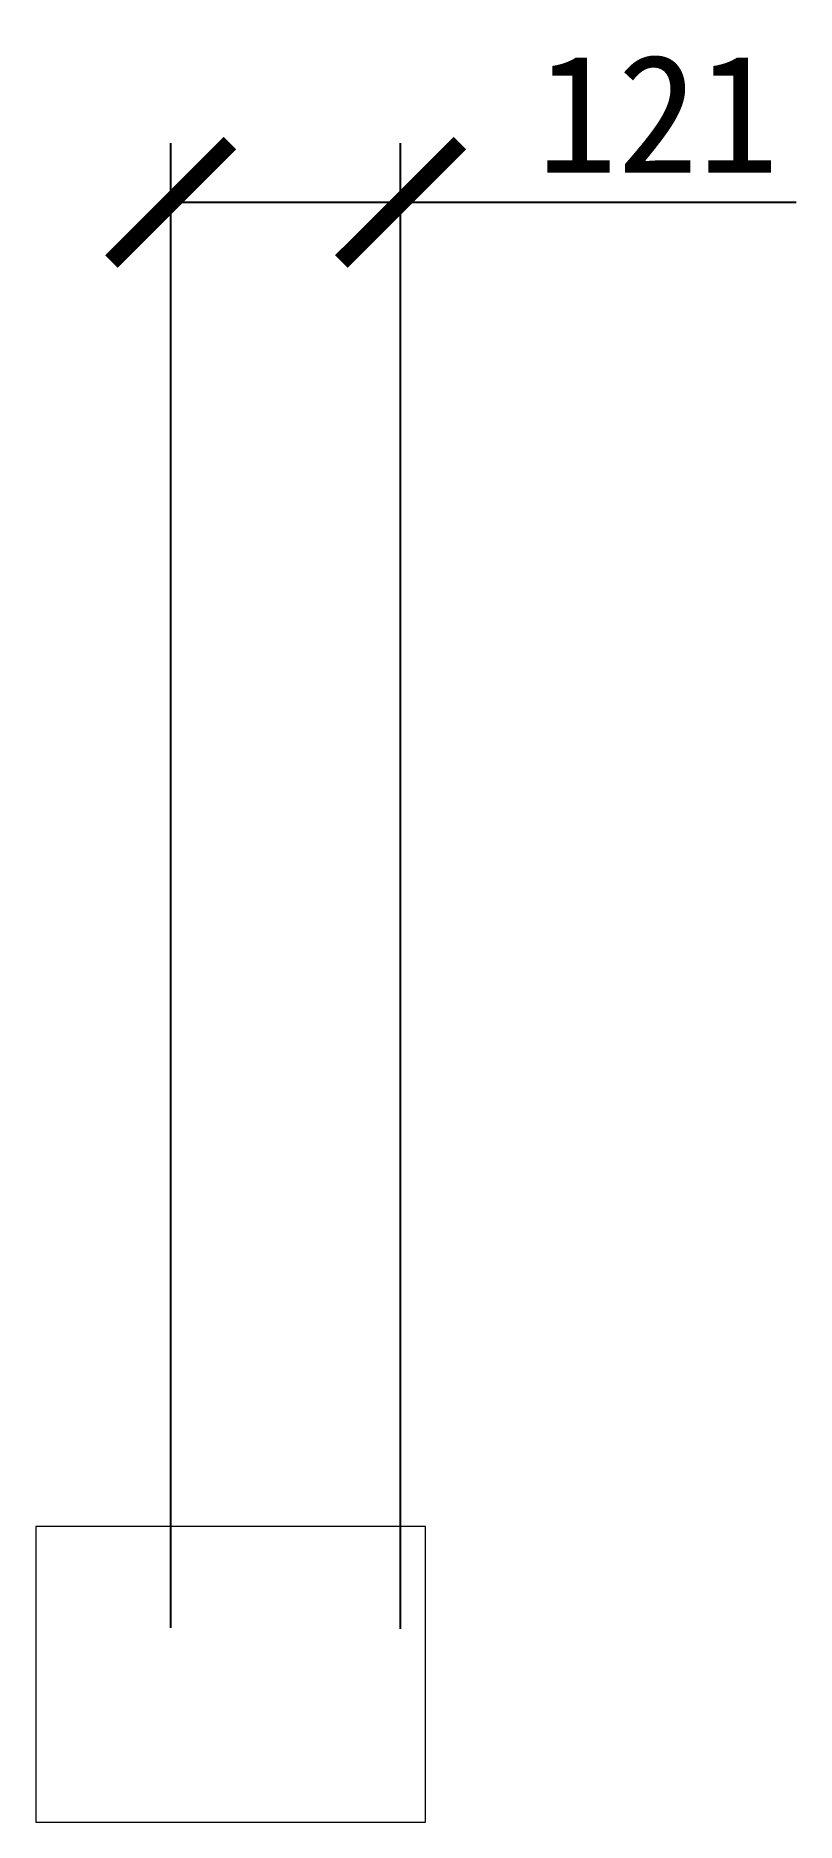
# Paper-space layout '布局1' of a CAD drawing. Header units: millimetres. Extents: x 26 to 427, y 20 to 962.
import ezdxf

# ---------------------------------------------------------------- set-up
doc = ezdxf.new("R2010")
doc.units = ezdxf.units.MM
doc.styles.get("Standard").update_dxf_attribs({"font": ''})
doc.styles.get('Standard').set_extended_font_data('SimSun')
doc.dimstyles.new('平面', dxfattribs={"dimscale": 25, "dimtxt": 2.5, "dimasz": 2.5, "dimexe": 1.25, "dimexo": 0.625, "dimtad": 1, "dimdec": 0, "dimtxsty": 'Standard', "dimblk": 'ARCHTICK', "dimcen": 2.5, "dimclrd": 3, "dimclre": 1, "dimadec": 0, "dimazin": 0, "dimtfac": 1, "dimtdec": 0, "dimtmove": 0, "dimatfit": 3, "dimfxl": 0, "dimarcsym": 0})

# ---------------------------------------------------------------- blocks, each defined once
blk = doc.blocks.new('_ArchTick')
at = {"color": 0, "linetype": 'ByBlock', "const_width": 0.15}
blk.add_lwpolyline([(-0.5, -0.5), (0.5, 0.5)], dxfattribs=at)
blk = doc.blocks.new('*D2')
at = {"color": 1, "lineweight": -2}
for p, q in [((96.87, 122.04), (96.87, 905.61)), ((218.14, 121.52), (218.14, 905.61))]:
    blk.add_line(p, q, dxfattribs=at)
at = {"color": 3, "lineweight": -2}
for p, q in [((96.87, 874.36), (218.14, 874.36)), ((218.14, 874.36), (426.76, 874.36))]:
    blk.add_line(p, q, dxfattribs=at)
at = {"layer": 'Defpoints', "color": 0}
for p in [(218.14, 874.36), (96.87, 106.42), (218.14, 105.89)]:
    blk.add_point(p, dxfattribs=at)
at = {"color": 3, "lineweight": -2, "xscale": 62.5, "yscale": 62.5, "zscale": 62.5, "rotation": 180}
blk.add_blockref('_ArchTick', (96.87, 874.36), dxfattribs=at)
at = {"color": 3, "lineweight": -2, "xscale": 62.5, "yscale": 62.5, "zscale": 62.5}
blk.add_blockref('_ArchTick', (218.14, 874.36), dxfattribs=at)
at = {"color": 0, "insert": (353.7, 921.23), "char_height": 62.5, "attachment_point": 5}
blk.add_mtext('121', dxfattribs=at)

psp = doc.layouts.new('布局1')

# ---------------------------------------------------------------- dimensions: what is measured, and where the dimension line sits
dim = psp.add_linear_dim(base=(218.14, 874.36), p1=(96.87, 106.42), p2=(218.14, 105.89), dimstyle='平面')
dim.commit()
dim.dimension.update_dxf_attribs({"geometry": '*D2', "text_midpoint": (353.7, 921.23)})

# ---------------------------------------------------------------- viewports
at = {"layer": '0'}
psp.add_viewport(center=(128.5, 97.5), size=(205.6, 156), view_center_point=(210, 148.5), view_height=321.1221, dxfattribs=at)

doc.saveas('drawing.dxf')
